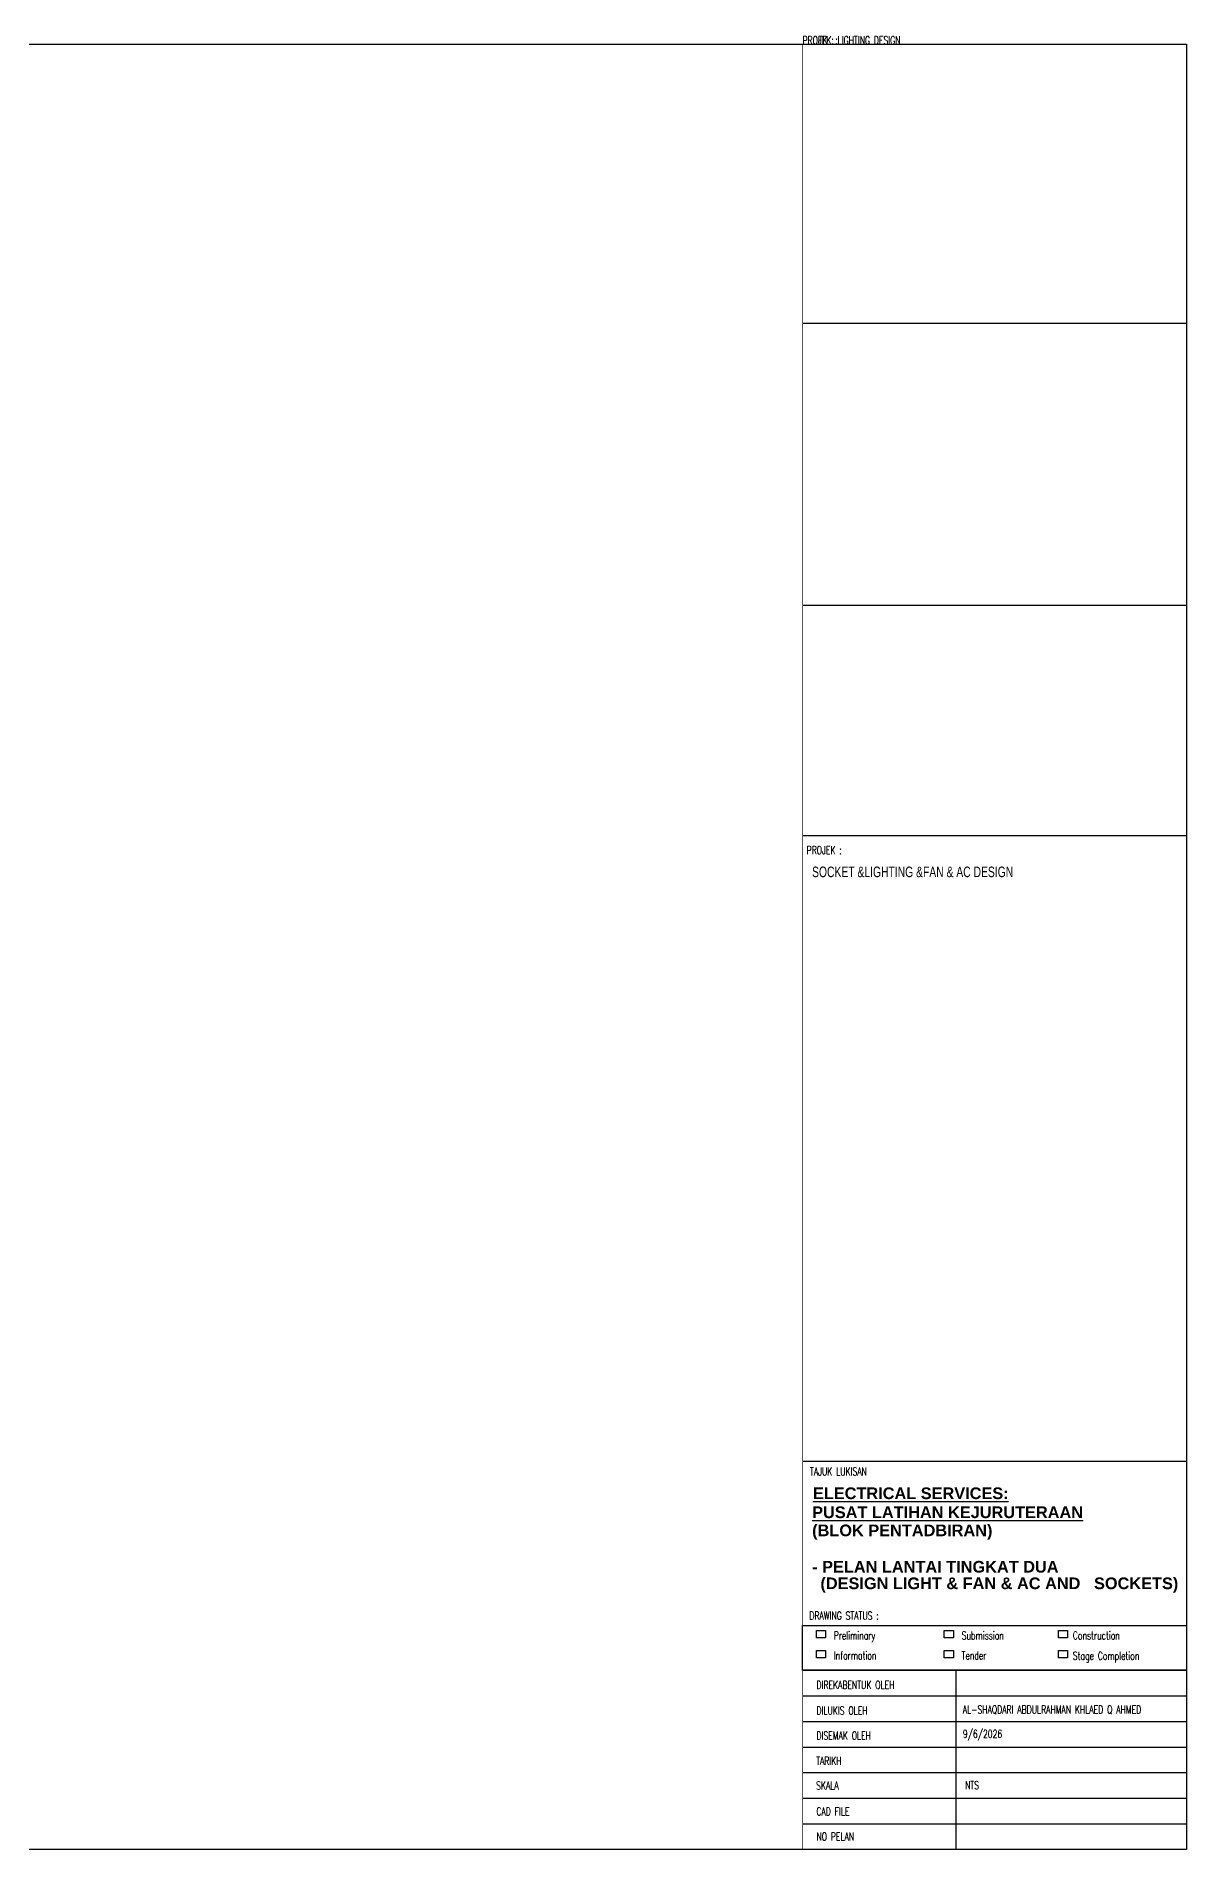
# Model space of a CAD drawing. Header units: inches. Extents: x 16928 to 514628, y -1471 to 241387.
# Drawn here: x 339351 to 380683, y -1471 to 63690 of the extents above; entities that cross this region are included whole.
import ezdxf

# ---------------------------------------------------------------- set-up
doc = ezdxf.new("R2010")
doc.units = ezdxf.units.IN
doc.header["$MEASUREMENT"] = 0
for name, color, linetype in [('BORDER', 6, 'Continuous'), ('dmension', 4, 'Continuous'), ('dxt_text', 4, 'Continuous'), ('t.block', 4, 'Continuous'), ('TEXT', 2, 'Continuous')]:
    doc.layers.add(name, color=color, linetype=linetype)
doc.styles.add('SANSSERIF', font='SAS_____.pfb', dxfattribs={"width": 0.7, "height": 700})
doc.styles.add('SANSSERIFBOLD', font='SASB____.PFB', dxfattribs={"height": 1200})
doc.styles.add('TEXT25', font='SIMPLEX.shx', dxfattribs={"width": 0.7, "height": 62.5})

msp = doc.modelspace()

# ---------------------------------------------------------------- linework, layer by layer
at = {"layer": 'dmension', "ltscale": 100, "const_width": 23}
msp.add_lwpolyline([(366882, 63403), (366882, -1460), (380671, -1460), (380671, 63403), (366882, 63403)], dxfattribs=at)
at = {"layer": 'dxt_text'}
for points in [[(367379, 6138), (367379, 6410), (367708, 6410), (367708, 6138)], [(371974, 6410), (372303, 6410), (372303, 6138), (371974, 6138)], [(371974, 6138), (371974, 6410), (372303, 6410), (372303, 6138)], [(376076, 6138), (376076, 6410), (376405, 6410), (376405, 6138)], [(367379, 5690), (367708, 5690), (367708, 5419), (367379, 5419)], [(367379, 5419), (367379, 5690), (367708, 5690), (367708, 5419)], [(371974, 5419), (371974, 5690), (372303, 5690), (372303, 5419)], [(376076, 5419), (376076, 5690), (376405, 5690), (376405, 5419)]]:
    msp.add_lwpolyline(points, close=True, dxfattribs=at)
at = {"layer": 't.block', "color": 7, "linetype": 'Continuous'}
for p, q in [((380671, 63403), (380671, -1460)), ((366882, 12492), (380671, 12492)), ((366882, 4978), (380671, 4978)), ((372389, 4978), (372389, -1460)), ((366882, 4058), (380671, 4058)), ((366882, 3138), (380671, 3138)), ((366882, 2219), (380671, 2219)), ((366882, 1299), (380671, 1299)), ((366882, 379), (380671, 379)), ((366882, -540), (380671, -540))]:
    msp.add_line(p, q, dxfattribs=at)
at = {"layer": 't.block', "color": 7}
for p, q in [((380678, 53364), (366883, 53364)), ((380678, 43231), (366883, 43231)), ((380678, 34958), (366883, 34958))]:
    msp.add_line(p, q, dxfattribs=at)
at = {"layer": 't.block', "color": 7, "ltscale": 0.5}
msp.add_lwpolyline([(380671, -1460), (285816, -1460), (285816, 63403), (380671, 63403)], close=True, dxfattribs=at)
at = {"layer": 't.block', "color": 7, "linetype": 'Continuous'}
msp.add_lwpolyline([(366879, 6585), (380671, 6585), (380671, 4978), (366879, 4978)], close=True, dxfattribs=at)

# ---------------------------------------------------------------- texts
at = {"layer": 'BORDER', "color": 7, "lineweight": 100, "style": 'SANSSERIF', "width": 0.7}
msp.add_text('SOCKET &LIGHTING &FAN & AC DESIGN', height=380, dxfattribs=at).set_placement((367223, 33475))
at = {"layer": 'dxt_text', "style": 'TEXT25', "width": 0.7}
for s, height, p in [('PROJEK :LIGHTING DESIGN', 287.51, (366882, 63403)), ('PROJEK :LIGHTING DESIGN', 287.51, (366882, 63403)), ('PROEK :', 287.5, (366882, 63403)), ('PROJEK :', 287.5, (367029, 34302)), ('TAJUK LUKISAN', 287.51, (367149, 11978)), ('DIREKABENTUK OLEH', 287.51, (367380, 4305)), ('DILUKIS OLEH', 287.51, (367380, 3385)), ('AL-SHAQDARI ABDULRAHMAN KHLAED Q AHMED ', 287.51, (372639, 3422)), ('DISEMAK OLEH', 287.51, (367380, 2485)), ('9/6/2026', 287.5, (372639, 2545)), ('TARIKH ', 287.5, (367368, 1577)), ('SKALA ', 287.5, (367368, 692)), ('NTS', 287.5, (372720, 703)), ('CAD FILE ', 287.5, (367380, -237)), ('NO PELAN', 287.5, (367380, -1142))]:
    msp.add_text(s, height=height, dxfattribs=at).set_placement(p)
at = {"layer": 'dxt_text', "attachment_point": 1, "style": 'TEXT25'}
for s, insert, char_height in [('DRAWING STATUS :', (367125, 7084), 287.51), ('Preliminary', (368002, 6373), 287.51), ('Submission', (372597, 6373), 287.5), ('Construction', (376592, 6373), 287.51), ('Information', (368002, 5653), 287.51), ('Tender', (372597, 5653), 287.5), ('Stage Completion', (376592, 5641), 287.51)]:
    msp.add_mtext(s, dxfattribs=dict(at, insert=insert, char_height=char_height))
at = {"layer": 'TEXT', "linetype": 'ByBlock', "style": 'SANSSERIFBOLD'}
for s, p in [('%%UELECTRICAL SERVICES:', (367254, 11127)), ('%%UPUSAT LATIHAN KEJURUTERAAN', (367226, 10445)), ('(BLOK PENTADBIRAN)', (367226, 9793)), ('- PELAN LANTAI TINGKAT DUA', (367226, 8487)), ('(DESIGN LIGHT & FAN & AC AND   SOCKETS)', (367523, 7892))]:
    msp.add_text(s, height=419.4, dxfattribs=at).set_placement(p)

doc.saveas('drawing.dxf')
